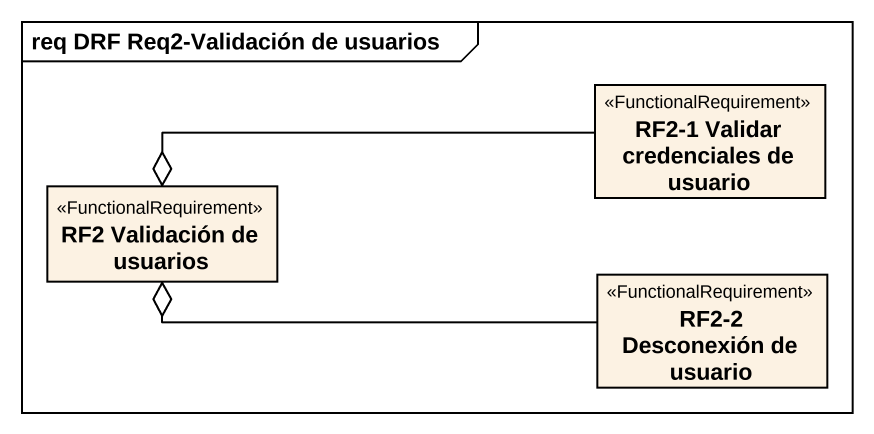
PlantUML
@startuml
mainframe req DRF Req2-Validación de usuarios
hide circle
hide empty members
class "RF2-1 Validar credenciales de usuario" as RF2_1_Validar_credenciales <<FunctionalRequirement>>
class "RF2 Validación de usuarios" as RF2_Validación_de_usuarios <<FunctionalRequirement>>
class "RF2-2 Desconexión de usuario" as RF2_2_Desconexión_de_usuario <<FunctionalRequirement>>
RF2_1_Validar_credenciales -left-o RF2_Validación_de_usuarios
RF2_2_Desconexión_de_usuario -left-o RF2_Validación_de_usuarios
@enduml
